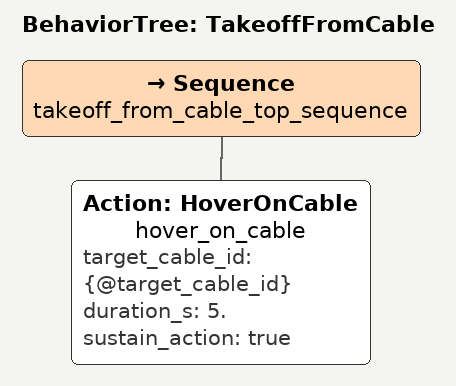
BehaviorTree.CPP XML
<root BTCPP_format="4" main_tree_to_execute="TakeoffFromCable">
     <BehaviorTree ID="TakeoffFromCable">
        <Sequence name="takeoff_from_cable_top_sequence">

            <Action ID="HoverOnCable" name="hover_on_cable"
                  target_cable_id="{@target_cable_id}"
                  duration_s="5."
                  sustain_action="true"
            />

        </Sequence>
     </BehaviorTree>
 </root>
